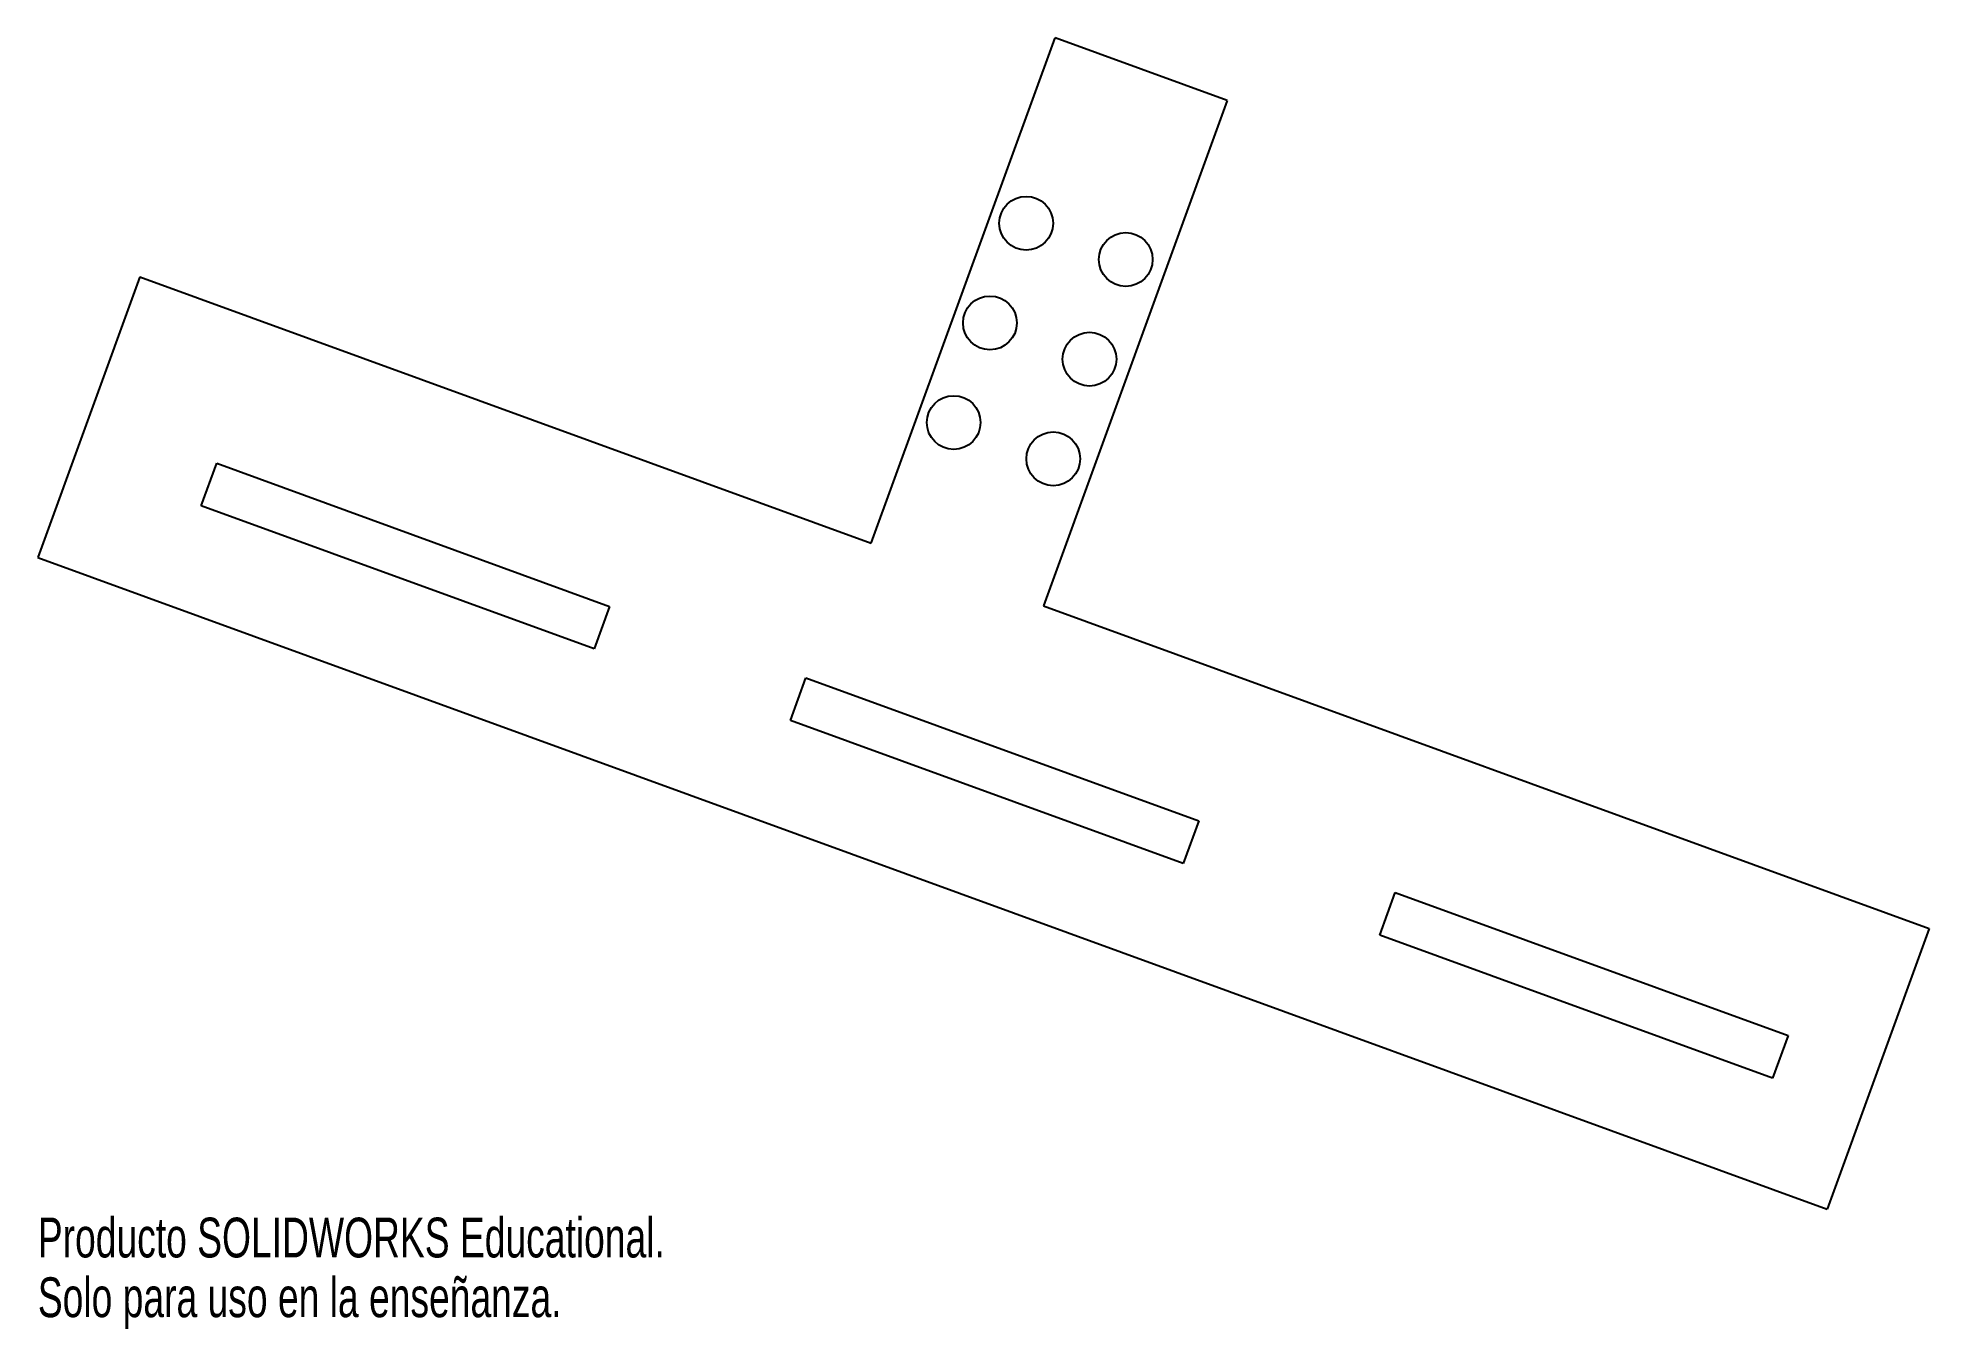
# Model space of a CAD drawing. Header units: inches. Extents: x 0.66 to 9.71, y -3.93 to 2.25.
import ezdxf

# ---------------------------------------------------------------- set-up
doc = ezdxf.new("R2010")
doc.units = ezdxf.units.IN
doc.header["$MEASUREMENT"] = 0
doc.styles.add('SLDTEXTSTYLE0', font='TXT', dxfattribs={"width": 0.7})

msp = doc.modelspace()

# ---------------------------------------------------------------- linework, layer by layer
at = {"color": 7, "linetype": 'Continuous', "lineweight": 25}
for p, q in [((4.6449, -0.1706), (5.5244, 2.246)), ((6.3485, 1.9461), (5.5244, 2.246)), ((6.3485, 1.9461), (5.4689, -0.4705)), ((1.1463, 1.1028), (0.6578, -0.2394)), ((1.1463, 1.1028), (4.6449, -0.1706)), ((1.4396, 0.0081), (1.5137, 0.2116)), ((1.5137, 0.2116), (3.393, -0.4724)), ((3.319, -0.6759), (1.4396, 0.0081)), ((0.6578, -0.2394), (9.218, -3.3551)), ((3.393, -0.4724), (3.319, -0.6759)), ((5.4689, -0.4705), (9.7066, -2.0129)), ((4.2587, -1.0179), (4.3327, -0.8145)), ((4.3327, -0.8145), (6.2121, -1.4985)), ((6.1381, -1.702), (4.2587, -1.0179)), ((6.2121, -1.4985), (6.1381, -1.702)), ((7.0778, -2.044), (7.1518, -1.8405)), ((7.1518, -1.8405), (9.0312, -2.5246)), ((8.9571, -2.728), (7.0778, -2.044)), ((9.7066, -2.0129), (9.218, -3.3551)), ((9.0312, -2.5246), (8.9571, -2.728))]:
    msp.add_line(p, q, dxfattribs=at)
for centre in [(5.3863, 1.3594), (5.8627, 1.186), (5.2129, 0.8829), (5.6893, 0.7095), (5.0395, 0.4065), (5.5159, 0.2331)]:
    msp.add_circle(centre, 0.1285, dxfattribs=at)

# ---------------------------------------------------------------- texts
at = {"color": 7, "linetype": 'Continuous', "char_height": 0.1903, "attachment_point": 1, "style": 'SLDTEXTSTYLE0'}
for s, insert in [('Producto SOLIDWORKS Educational.', (0.6578, -3.3952)), ('Solo para uso en la enseñanza.', (0.6578, -3.6807))]:
    msp.add_mtext(s, dxfattribs=dict(at, insert=insert))

doc.saveas('drawing.dxf')
